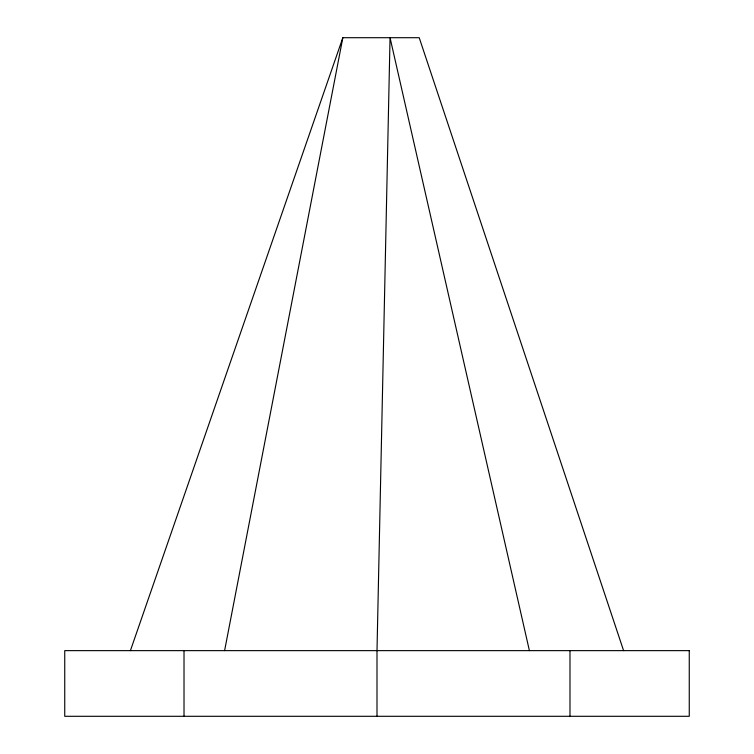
<?xml version="1.0" encoding="UTF-8"?>
<svg xmlns="http://www.w3.org/2000/svg" width="754" height="754" viewBox="0 0 754 754"><rect width="100%" height="100%" fill="white"/><g stroke="black" fill="none" stroke-linecap="round" stroke-linejoin="round"><path stroke-width="1.13" d="M224.598 650.636L342.844 37.7L419.215 37.7L623.596 650.636M130.404 650.636L342.844 37.7M529.402 650.636L390.044 37.7L377 650.636L377 716.3M569.986 650.636L569.986 716.3M184.014 650.636L184.014 716.3M689.26 650.636L64.74 650.636L64.74 716.3L689.26 716.3L689.26 650.636"/></g></svg>
